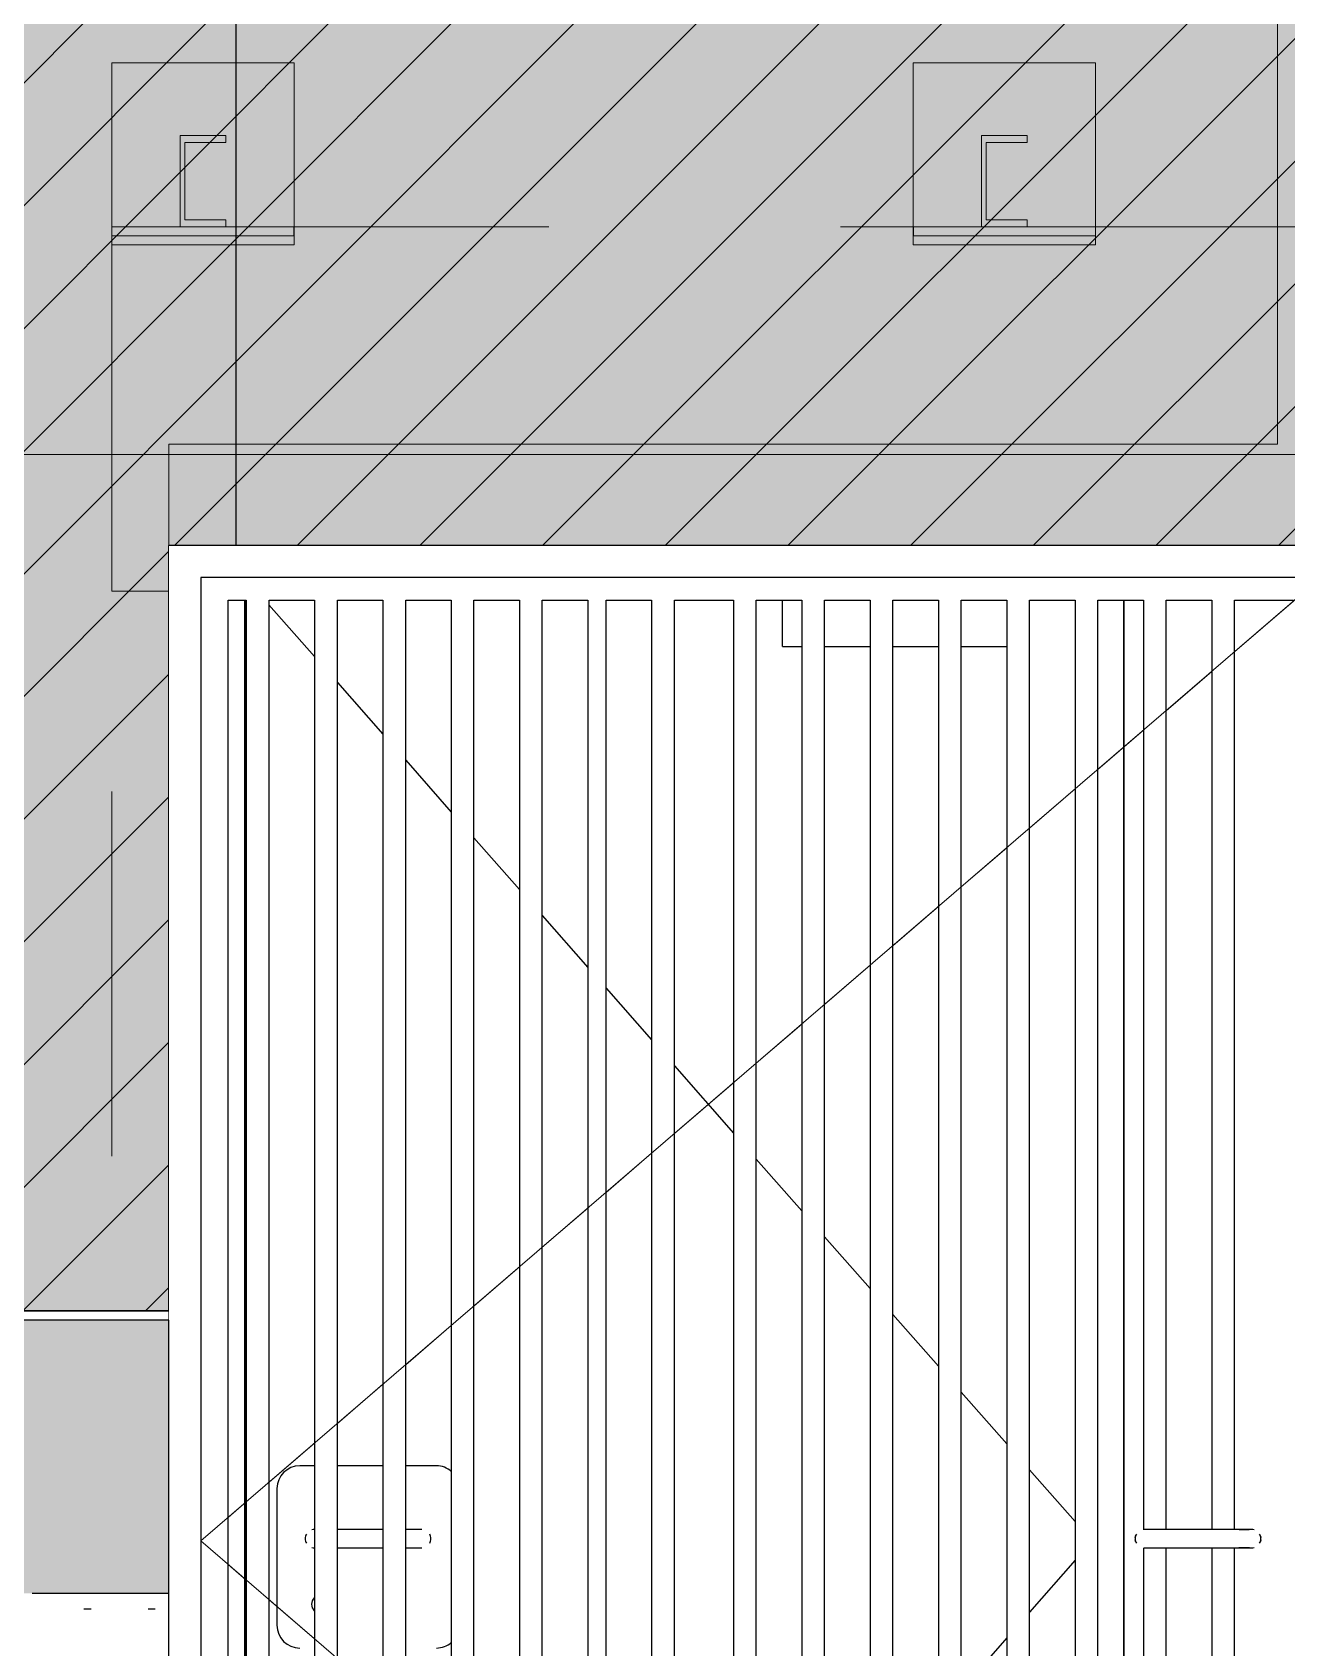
# Model space of a CAD drawing. Header units: millimetres. Extents: x 652937 to 1670132, y 1473552 to 2851037.
# Drawn here: x 832347 to 833724, y 1514261 to 1516034 of the extents above; entities that cross this region are included whole.
import ezdxf
from ezdxf.enums import TextEntityAlignment as Align
from ezdxf.xclip import XClip

# ---------------------------------------------------------------- set-up
doc = ezdxf.new("R2010")
doc.units = ezdxf.units.MM
doc.header["$XCLIPFRAME"] = 0
for name, pattern in [('HIDDEN', [0.375, 0.25, -0.125]), ('TA_GL_005.00000', [13.75, 5, -1.25, 1.25, -1.25, 5]), ('XKITLINE00', [0]), ('XKITLINE02', [4, 2, -2])]:
    doc.linetypes.add(name, pattern=pattern)
for name, color, linetype in [('000 - 0_HIDE_OBJ_FRAMING_DEF_SUB_1', 1, 'Continuous'), ('000 - 0_SYM_DWG_GRID-BUBBLE_MAIN_COLOR_1', 3, 'Continuous'), ('000 - 0_SYM_DWG_GRIDLINE_MAIN_COLOR_251', 251, 'Continuous'), ('000 - CONCRETE_COL_WIPEOUT_', 250, 'Continuous'), ('000 - CONCRETE_WALL_MAIN_COLOR_2', 1, 'Continuous'), ('000 - H A T C H', 9, 'Continuous')]:
    doc.layers.add(name, color=color, linetype=linetype)
for name, color, linetype, lineweight in [('A-230-M_FLOOR', 2, 'Continuous', 25), ('Part', 2, 'Continuous', 0), ('Vertical Circulation', 7, 'Continuous', 9)]:
    doc.layers.add(name, color=color, linetype=linetype, lineweight=lineweight)
doc.styles.add('Arial', font='arial.ttf')
doc.styles.add('TA', font='', dxfattribs={"height": 4.5})
doc.styles.get('TA').set_extended_font_data('Cordia New')
pattern_1 = [(0, (12873.17, 0), (35.282, 70.564), [7.823, -62.741])]

# ---------------------------------------------------------------- blocks, each defined once
blk = doc.blocks.new('*U6169')
at = {"layer": '000 - 0_SYM_DWG_GRIDLINE_MAIN_COLOR_251', "linetype": 'ByBlock', "ltscale": 5}
blk.add_line((16, 0), (-308.662, 0), dxfattribs=at)
at = {"style": 'TA', "flags": 1}
blk.add_attdef('LOCATION', (6, -6), '', height=4.5, rotation=270, dxfattribs=at)
at = {"layer": '000 - 0_SYM_DWG_GRID-BUBBLE_MAIN_COLOR_1', "style": 'Arial'}
blk.add_attdef('GRID-HEAD', text='', height=4, rotation=90, dxfattribs=at).set_placement((50, 0), align=Align.MIDDLE_CENTER)
blk = doc.blocks.new('*U6164')
at = {"layer": '000 - 0_SYM_DWG_GRIDLINE_MAIN_COLOR_251', "linetype": 'ByBlock', "ltscale": 5}
blk.add_line((200, 0), (-30071, 0), dxfattribs=at)
at = {"style": 'TA', "flags": 1}
blk.add_attdef('LOCATION', (6, -6), '', height=4.5, rotation=270, dxfattribs=at)
blk = doc.blocks.new('W-1-PP18-ST_ENT3_REV02_20260413-044638_PP18_ENT3_ELE2-DIMS-2')
at = {"color": 6, "linetype": 'TA_GL_005.00000', "rotation": 180}
blk.add_blockref('*U6164', (-7244, 102450), dxfattribs=at)
at = {"layer": '000 - 0_SYM_DWG_GRIDLINE_MAIN_COLOR_251', "color": 6, "xscale": 50, "yscale": 50, "zscale": 50, "rotation": 270}
blk.add_blockref('*U6169', (9900, 100920), dxfattribs=at)
blk = doc.blocks.new('*A24081899')
at = {"layer": 'Part', "linetype": 'XKITLINE02', "lineweight": 0}
for p, q in [((737.552741, 13.218115), (736.552735, 13.218115)), ((736.552735, 13.168115), (736.552735, 13.218115)), ((736.552741, 13.168115), (736.552741, 13.218115)), ((737.552735, 13.218115), (737.552741, 13.218115)), ((737.552735, 13.168115), (737.552735, 13.218115)), ((737.552741, 13.218115), (737.552741, 13.168115)), ((737.552741, 13.168115), (736.552735, 13.168115)), ((737.552741, 13.168115), (737.552735, 13.168115))]:
    blk.add_line(p, q, dxfattribs=at)
blk = doc.blocks.new('*A24091900')
at = {"layer": 'Part', "linetype": 'XKITLINE02', "lineweight": 0}
for p, q in [((733.152741, 13.218115), (732.152735, 13.218115)), ((732.152735, 13.168115), (732.152735, 13.218115)), ((732.152741, 13.168115), (732.152741, 13.218115)), ((733.152735, 13.218115), (733.152741, 13.218115)), ((733.152735, 13.168115), (733.152735, 13.218115)), ((733.152741, 13.218115), (733.152741, 13.168115)), ((733.152741, 13.168115), (732.152735, 13.168115)), ((733.152741, 13.168115), (733.152735, 13.168115))]:
    blk.add_line(p, q, dxfattribs=at)
blk = doc.blocks.new('*A24101901')
at = {"layer": 'Part', "linetype": 'XKITLINE02', "lineweight": 0}
for p, q in [((732.152667, 11.218115), (732.152667, 13.218115)), ((732.152667, 13.218115), (732.152673, 13.218115)), ((738.552682, 13.218115), (732.152667, 13.218115)), ((732.152673, 13.218115), (732.152673, 11.218115)), ((739.209204, 13.218115), (738.652682, 13.218115)), ((739.209197, 11.218115), (739.209197, 13.218115)), ((739.209204, 11.218115), (739.209204, 13.218115)), ((732.152673, 11.218115), (732.152667, 11.218115)), ((732.465734, 11.218115), (732.152667, 11.218115)), ((739.209204, 11.218115), (738.965734, 11.218115))]:
    blk.add_line(p, q, dxfattribs=at)
at = {"layer": 'Part', "linetype": 'XKITLINE00', "lineweight": 0}
for p, q in [((738.652682, 13.218115), (738.552682, 13.218115)), ((738.965734, 11.218115), (732.465734, 11.218115))]:
    blk.add_line(p, q, dxfattribs=at)
blk = doc.blocks.new('15')
at = {"layer": 'Part', "color": 251, "linetype": 'HIDDEN', "lineweight": 0, "ltscale": 5}
for p, q in [((663597.0429, 1524497.0862), (663596.8429, 1524497.0862)), ((663596.8429, 1524497.0862), (663596.8429, 1524496.8862)), ((663596.8429, 1524496.8862), (663596.8429, 1524497.0862)), ((663597.0429, 1524496.8862), (663597.0429, 1524497.0862)), ((663597.0429, 1524496.8862), (663597.0429, 1524497.0862)), ((663597.9229, 1524497.0862), (663597.7229, 1524497.0862)), ((663597.7229, 1524497.0862), (663597.7229, 1524496.8862)), ((663597.7229, 1524496.8862), (663597.7229, 1524497.0862)), ((663597.9229, 1524496.8862), (663597.9229, 1524497.0862)), ((663597.9229, 1524496.8862), (663597.9229, 1524497.0862)), ((663596.9179, 1524497.0062), (663596.9679, 1524497.0062)), ((663596.9179, 1524496.9062), (663596.9179, 1524497.0062)), ((663596.9179, 1524496.9062), (663596.9179, 1524497.0062)), ((663596.9679, 1524496.9987), (663596.9229, 1524496.9987)), ((663596.9229, 1524496.9137), (663596.9229, 1524496.9987)), ((663596.9229, 1524496.9137), (663596.9229, 1524496.9987)), ((663596.9679, 1524497.0062), (663596.9679, 1524496.9987)), ((663596.9679, 1524496.9987), (663596.9679, 1524497.0062)), ((663597.7979, 1524497.0062), (663597.8479, 1524497.0062)), ((663597.7979, 1524496.9062), (663597.7979, 1524497.0062)), ((663597.7979, 1524496.9062), (663597.7979, 1524497.0062)), ((663597.8479, 1524496.9987), (663597.8029, 1524496.9987)), ((663597.8029, 1524496.9137), (663597.8029, 1524496.9987)), ((663597.8029, 1524496.9137), (663597.8029, 1524496.9987)), ((663597.8479, 1524497.0062), (663597.8479, 1524496.9987)), ((663597.8479, 1524496.9987), (663597.8479, 1524497.0062))]:
    blk.add_line(p, q, dxfattribs=at)
at = {"layer": 'Part', "linetype": 'XKITLINE02', "lineweight": 0}
for p, q in [((663596.9679, 1524496.9062), (663596.9179, 1524496.9062)), ((663596.9229, 1524496.9137), (663596.9679, 1524496.9137)), ((663596.9679, 1524496.9137), (663596.9679, 1524496.9062)), ((663596.9679, 1524496.9062), (663596.9679, 1524496.9137)), ((663597.8479, 1524496.9062), (663597.7979, 1524496.9062)), ((663597.8029, 1524496.9137), (663597.8479, 1524496.9137)), ((663597.8479, 1524496.9137), (663597.8479, 1524496.9062)), ((663597.8479, 1524496.9062), (663597.8479, 1524496.9137)), ((663596.8429, 1524496.8862), (663597.0429, 1524496.8862)), ((663597.7229, 1524496.8862), (663597.9229, 1524496.8862)), ((663596.9055, 1524496.0208), (663596.9055, 1524496.6674)), ((663598.1229, 1524496.6674), (663598.1229, 1524496.6674))]:
    blk.add_line(p, q, dxfattribs=at)
at = {"layer": 'Part', "linetype": 'XKITLINE00', "lineweight": 0}
for p, q in [((663596.9055, 1524496.6674), (663596.9055, 1524496.6674)), ((663596.9055, 1524496.6674), (663596.9055, 1524496.0208)), ((663598.1229, 1524496.6674), (663596.9055, 1524496.6674)), ((663598.1229, 1524496.6674), (663598.1229, 1524496.6674))]:
    blk.add_line(p, q, dxfattribs=at)
at = {"layer": 'Part', "color": 253, "linetype": 'XKITLINE00', "lineweight": 0}
blk.add_lwpolyline([(663596.6429, 1524496.0208), (663596.6429, 1524498.6862), (663598.1229, 1524498.6862), (663598.1229, 1524496.6674)], dxfattribs=at)
at = {"lineweight": 0, "xscale": 0.2, "yscale": 0.2, "zscale": 0.2}
for name in ['*A24091900', '*A24101901', '*A24081899']:
    blk.add_blockref(name, (663450.4123, 1524494.2626), dxfattribs=at)
blk = doc.blocks.new('W-1-PP18-ST_ENT3_REV02_20260413-214324_PP18_ENT3_SE_ELE4-1')
at = {"layer": 'A-230-M_FLOOR', "color": 3, "lineweight": 9}
blk.add_lwpolyline([(-6890, 97770), (-6890, 102450), (4915, 102450), (4915, 103500), (20210, 103500)], dxfattribs=at)
at = {"layer": 'Vertical Circulation', "color": 4, "xscale": 1000, "yscale": 1000, "zscale": 1000}
blk.add_blockref('15', (-663587079.2, -1524393156.2), dxfattribs=at)
blk = doc.blocks.new('*A40344558')
at = {"layer": 'Part', "linetype": 'XKITLINE00', "lineweight": 0}
for p, q in [((66.765186, -119.164109), (66.765186, -109.070099)), ((66.765337, -109.070099), (66.765337, -119.164109)), ((60.678239, -123.970099), (60.678239, -119.164109)), ((60.678239, -119.164109), (66.765186, -119.164109)), ((60.678393, -123.970099), (60.678393, -119.164109)), ((66.765337, -119.164109), (66.765186, -119.164109)), ((59.365186, -123.970099), (60.678393, -123.970099))]:
    blk.add_line(p, q, dxfattribs=at)
blk = doc.blocks.new('*A43014825')
at = {"layer": 'Part', "linetype": 'XKITLINE02', "lineweight": 0}
for p, q in [((60.365341, -109.070099), (60.365341, -123.970099)), ((60.365541, -109.070099), (60.365541, -123.970099))]:
    blk.add_line(p, q, dxfattribs=at)
at = {"layer": 'Part', "linetype": 'XKITLINE00', "lineweight": 0}
for p, q in [((60.365341, -123.970099), (60.365341, -130.970099)), ((60.365541, -123.970099), (60.365541, -130.970099))]:
    blk.add_line(p, q, dxfattribs=at)
blk = doc.blocks.new('*A43664890')
at = {"layer": 'Part', "linetype": 'XKITLINE02', "lineweight": 0}
for p, q in [((60.365341, -119.970099), (60.365341, -117.970099)), ((60.365341, -117.970099), (60.365541, -117.970099)), ((60.365341, -117.970099), (66.765362, -117.970099)), ((60.365541, -117.970099), (60.365541, -119.970099)), ((66.865186, -117.970099), (67.422072, -117.970099)), ((67.421872, -119.970099), (67.421872, -117.970099)), ((67.422072, -117.970099), (67.422072, -119.970099)), ((60.365541, -119.970099), (60.365341, -119.970099)), ((60.365341, -119.970099), (60.678418, -119.970099)), ((67.422072, -119.970099), (67.178239, -119.970099))]:
    blk.add_line(p, q, dxfattribs=at)
at = {"layer": 'Part', "linetype": 'XKITLINE00', "lineweight": 0}
for p, q in [((66.765362, -117.970099), (66.865186, -117.970099)), ((60.678418, -119.970099), (67.178239, -119.970099))]:
    blk.add_line(p, q, dxfattribs=at)
blk = doc.blocks.new('*A43734897')
at = {"layer": 'Part', "linetype": 'XKITLINE02', "lineweight": 0}
for p, q in [((61.365609, -117.970099), (60.365409, -117.970099)), ((60.365409, -118.020099), (60.365409, -117.970099)), ((60.365609, -118.020099), (60.365609, -117.970099)), ((61.365409, -117.970099), (61.365609, -117.970099)), ((61.365409, -118.020099), (61.365409, -117.970099)), ((61.365609, -117.970099), (61.365609, -118.020099)), ((61.365609, -118.020099), (60.365409, -118.020099)), ((61.365609, -118.020099), (61.365409, -118.020099))]:
    blk.add_line(p, q, dxfattribs=at)
blk = doc.blocks.new('*A43744898')
at = {"layer": 'Part', "linetype": 'XKITLINE02', "lineweight": 0}
for p, q in [((65.765609, -117.970099), (64.765409, -117.970099)), ((64.765409, -118.020099), (64.765409, -117.970099)), ((64.765609, -118.020099), (64.765609, -117.970099)), ((65.765409, -117.970099), (65.765609, -117.970099)), ((65.765409, -118.020099), (65.765409, -117.970099)), ((65.765609, -117.970099), (65.765609, -118.020099)), ((65.765609, -118.020099), (64.765409, -118.020099)), ((65.765609, -118.020099), (65.765409, -118.020099))]:
    blk.add_line(p, q, dxfattribs=at)
blk = doc.blocks.new('*A43754899')
at = {"layer": 'Part', "linetype": 'XKITLINE02', "lineweight": 0}
for p, q in [((61.365369, -117.070099), (60.365357, -117.070099)), ((60.365357, -117.070099), (60.365357, -118.070099)), ((60.365369, -118.070099), (60.365369, -117.070099)), ((61.365357, -118.070099), (61.365357, -117.070099)), ((61.365369, -118.070099), (61.365369, -117.070099)), ((60.365357, -118.070099), (61.365369, -118.070099))]:
    blk.add_line(p, q, dxfattribs=at)
blk = doc.blocks.new('*A43764900')
at = {"layer": 'Part', "linetype": 'XKITLINE02', "lineweight": 0}
for p, q in [((65.765369, -117.070099), (64.765357, -117.070099)), ((64.765357, -117.070099), (64.765357, -118.070099)), ((64.765369, -118.070099), (64.765369, -117.070099)), ((65.765357, -118.070099), (65.765357, -117.070099)), ((65.765369, -118.070099), (65.765369, -117.070099)), ((64.765357, -118.070099), (65.765369, -118.070099))]:
    blk.add_line(p, q, dxfattribs=at)
blk = doc.blocks.new('*A43774901')
at = {"layer": 'Part', "linetype": 'XKITLINE02', "lineweight": 0}
for p, q in [((60.740384, -117.470099), (60.990524, -117.470099)), ((60.740384, -117.970099), (60.740384, -117.470099)), ((60.740524, -117.970099), (60.740524, -117.470099)), ((60.990524, -117.507599), (60.765384, -117.507599)), ((60.765384, -117.932599), (60.765384, -117.507599)), ((60.765524, -117.932599), (60.765524, -117.507599)), ((60.990384, -117.507599), (60.990384, -117.470099)), ((60.990524, -117.470099), (60.990524, -117.507599)), ((60.990524, -117.970099), (60.740384, -117.970099)), ((60.765384, -117.932599), (60.990524, -117.932599)), ((60.990384, -117.970099), (60.990384, -117.932599)), ((60.990524, -117.932599), (60.990524, -117.970099))]:
    blk.add_line(p, q, dxfattribs=at)
blk = doc.blocks.new('*A43784902')
at = {"layer": 'Part', "linetype": 'XKITLINE02', "lineweight": 0}
for p, q in [((65.140384, -117.470099), (65.390524, -117.470099)), ((65.140384, -117.970099), (65.140384, -117.470099)), ((65.140524, -117.970099), (65.140524, -117.470099)), ((65.390524, -117.507599), (65.165384, -117.507599)), ((65.165384, -117.932599), (65.165384, -117.507599)), ((65.165524, -117.932599), (65.165524, -117.507599)), ((65.390384, -117.507599), (65.390384, -117.470099)), ((65.390524, -117.470099), (65.390524, -117.507599)), ((65.390524, -117.970099), (65.140384, -117.970099)), ((65.165384, -117.932599), (65.390524, -117.932599)), ((65.390384, -117.970099), (65.390384, -117.932599)), ((65.390524, -117.932599), (65.390524, -117.970099))]:
    blk.add_line(p, q, dxfattribs=at)
blk = doc.blocks.new('W-1-PP18-ST_ENT3_REV02_20260413-214457_PP18_ENT3_SE_ELE4-2')
at = {"lineweight": 0, "xscale": 200, "yscale": 200, "zscale": 200}
for name in ['*A40344558', '*A43014825', '*A43754899', '*A43764900', '*A43774901', '*A43784902', '*A43664890', '*A43734897', '*A43744898']:
    blk.add_blockref(name, (-2309.3778, 127344.0198), dxfattribs=at)
blk = doc.blocks.new('*U7583')
blk.add_wipeout([(3262.6, -11470), (3262.6, -12310), (3000, -12310), (3000, -8620), (0, -8620), (0, 0), (7480, 0), (7480, -9340), (13872, -9340), (13872, -12310), (4562.6, -12310), (4562.6, -11470)])
at = {"layer": '000 - H A T C H'}
h = blk.add_hatch(dxfattribs=at)
h.set_pattern_fill('AR-CONC', color=8, scale=0.05)
h.paths.add_polyline_path([(7480, 0), (0, 0), (0, -8620), (3000, -8620), (3000, -12310), (3262.6, -12310), (3262.6, -11470), (4562.6, -11470), (4562.6, -12310), (13872, -12310), (13872, -9340), (7480, -9340)])
at = {"layer": '000 - CONCRETE_COL_WIPEOUT_', "color": 0}
blk.add_lwpolyline([(3262.6, -11470), (3262.6, -12310), (3000, -12310), (3000, -8620), (0, -8620), (0, 0), (7480, 0), (7480, -9340), (13872, -9340), (13872, -12310), (4562.6, -12310), (4562.6, -11470)], close=True, dxfattribs=at)
blk = doc.blocks.new('A$Ccc5d2e7b')
at = {"layer": '000 - CONCRETE_WALL_MAIN_COLOR_2'}
blk.add_blockref('*U7583', (0, 0), dxfattribs=at)
at = {"layer": '000 - H A T C H'}
h = blk.add_hatch(dxfattribs=at)
h.set_pattern_fill('ANSI31', color=1, scale=30)
h.set_pattern_definition([(45, (-88709.82, -145266.49), (-67.35192, 67.35192), [])])
h.paths.add_polyline_path([(4562.6, -11470), (4562.6, -12310), (13872, -12310), (13872, -9340), (7480, -9340), (7480, 0), (0, 0), (0, -8620), (3000, -8620), (3000, -12310), (3262.6, -12310), (3262.6, -11470)])
at = {"color": 6}
blk.add_lwpolyline([(0, 0), (0, -8620), (3000, -8620), (3000, -12310), (3262.7, -12310), (3262.6, -11470), (4562.6, -11470), (4562.6, -12310), (13872, -12310), (13872, -9340), (7480, -9340), (7480, 0)], close=True, dxfattribs=at)
blk = doc.blocks.new('DPA_DR-SG-SW-MESH - D36_1300x2150 mm-22632949-ENT 3 ELE-4 Sheet')
at = {"layer": '000 - 0_HIDE_OBJ_FRAMING_DEF_SUB_1', "lineweight": 9}
for p, q in [((193074.8, 103400), (191774.8, 103400)), ((193039.8, 103365), (191809.8, 102307.5)), ((191809.8, 103365), (191809.8, 101250)), ((191809.8, 103365), (193039.8, 103365)), ((193009.8, 103339.2), (192944.8, 103283.3)), ((192919.8, 103261.8), (192869.8, 103218.8)), ((192844.8, 103197.3), (192794.8, 103154.4)), ((192769.8, 103132.9), (192719.8, 103089.9)), ((192694.8, 103068.4), (192644.8, 103025.4)), ((192619.8, 103003.9), (192569.8, 102960.9)), ((192544.8, 102939.4), (192494.8, 102896.4)), ((192469.8, 102874.9), (192419.8, 102832)), ((192394.8, 102810.5), (192329.8, 102754.6)), ((192304.8, 102733.1), (192254.8, 102690.1)), ((192234.8, 102672.9), (192184.8, 102629.9)), ((192159.8, 102608.4), (192109.8, 102565.4)), ((192084.8, 102543.9), (192034.8, 102500.9)), ((192009.8, 102479.5), (191959.8, 102436.5)), ((191934.8, 102415), (191884.8, 102372)), ((191859.8, 102350.5), (191839.8, 102333.3)), ((191809.8, 102307.5), (193039.8, 101250)), ((191839.8, 102281.7), (191859.8, 102264.5)), ((191884.8, 102243), (191934.8, 102200))]:
    blk.add_line(p, q, dxfattribs=at)
at = {"layer": '000 - 0_HIDE_OBJ_FRAMING_DEF_SUB_1'}
for p, q in [((191809.8, 103365), (191809.8, 101260)), ((193039.8, 103365), (191809.8, 103365)), ((191839.8, 101275), (191839.8, 103340)), ((191839.8, 103340), (191859.8, 103340)), ((191859.8, 103340), (191859.8, 101275)), ((191884.8, 101275), (191884.8, 103340)), ((191884.8, 103340), (191934.8, 103340)), ((191934.8, 103340), (191934.8, 101275)), ((191959.8, 101275), (191959.8, 103340)), ((191959.8, 103340), (192009.8, 103340)), ((192009.8, 103340), (192009.8, 101275)), ((192034.8, 101275), (192034.8, 103340)), ((192034.8, 103340), (192084.8, 103340)), ((192084.8, 103340), (192084.8, 101275)), ((192109.8, 101275), (192109.8, 103340)), ((192109.8, 103340), (192159.8, 103340)), ((192159.8, 103340), (192159.8, 101275)), ((192184.8, 101275), (192184.8, 103340)), ((192184.8, 103340), (192234.8, 103340)), ((192234.8, 103340), (192234.8, 101275)), ((192254.8, 101275), (192254.8, 103340)), ((192254.8, 103340), (192304.8, 103340)), ((192304.8, 103340), (192304.8, 101275)), ((192329.8, 101275), (192329.8, 103340)), ((192329.8, 103340), (192394.8, 103340)), ((192394.8, 103340), (192394.8, 101275)), ((192419.8, 101275), (192419.8, 103340)), ((192419.8, 103340), (192469.8, 103340)), ((192469.8, 103340), (192469.8, 101275)), ((192494.8, 101275), (192494.8, 103340)), ((192494.8, 103340), (192544.8, 103340)), ((192544.8, 103340), (192544.8, 101275)), ((192569.8, 101275), (192569.8, 103340)), ((192569.8, 103340), (192619.8, 103340)), ((192619.8, 103340), (192619.8, 101275)), ((192644.8, 101275), (192644.8, 103340)), ((192644.8, 103340), (192694.8, 103340)), ((192694.8, 103340), (192694.8, 101275)), ((192719.8, 101275), (192719.8, 103340)), ((192719.8, 103340), (192769.8, 103340)), ((192769.8, 103340), (192769.8, 101275)), ((192794.8, 101275), (192794.8, 103340)), ((192794.8, 103340), (192844.8, 103340)), ((192844.8, 103340), (192844.8, 102319.9)), ((192869.8, 102320), (192869.8, 103340)), ((192869.8, 103340), (192919.8, 103340)), ((192919.8, 103340), (192919.8, 102319.7)), ((192944.8, 102320), (192944.8, 103340)), ((192944.8, 103340), (193009.8, 103340)), ((192948.8, 102320), (192860.8, 102320)), ((192844.8, 102300.1), (192844.8, 101275)), ((192860.8, 102300), (192948.8, 102300)), ((192869.8, 101275), (192869.8, 102300)), ((192919.8, 102300.3), (192919.8, 101275)), ((192944.8, 101275), (192944.8, 102300))]:
    blk.add_line(p, q, dxfattribs=at)
at = {"layer": '000 - 0_HIDE_OBJ_FRAMING_DEF_SUB_1', "flags": 128}
for points in [[(192835.9, 102311.2), (192835.9, 102311.6), (192836, 102312), (192836.1, 102312.4), (192836.2, 102312.8), (192836.3, 102313.1), (192836.4, 102313.5), (192836.6, 102313.9)], [(192836.5, 102306.4), (192836.3, 102306.8), (192836.2, 102307.1), (192836.1, 102307.5), (192836, 102307.9), (192835.9, 102308.3), (192835.9, 102308.7)], [(192860.8, 102320), (192860.2, 102320), (192859.6, 102320), (192859, 102320), (192858.4, 102320), (192857.8, 102320), (192857.2, 102320), (192856.6, 102320), (192856.1, 102320), (192855.5, 102320), (192855, 102320), (192854.4, 102320), (192853.9, 102320), (192853.3, 102320), (192852.8, 102320), (192852.3, 102320), (192851.8, 102320), (192851.4, 102320), (192850.9, 102320), (192850.5, 102320), (192850, 102320), (192849.6, 102320), (192849.2, 102320), (192848.9, 102320), (192848.5, 102320), (192848.2, 102320), (192847.9, 102320), (192847.6, 102320), (192847.3, 102320), (192847, 102320), (192846.8, 102320), (192846.6, 102320), (192846.4, 102320), (192846.3, 102320), (192846.1, 102320), (192846, 102320), (192845.9, 102320), (192845.9, 102320), (192845.8, 102320), (192845.8, 102320)], [(192963.8, 102320), (192963.8, 102320), (192963.7, 102320), (192963.7, 102320), (192963.6, 102320), (192963.5, 102320), (192963.4, 102320), (192963.2, 102320), (192963, 102320), (192962.8, 102320), (192962.6, 102320), (192962.4, 102320), (192962.1, 102320), (192961.8, 102320), (192961.5, 102320), (192961.2, 102320), (192960.8, 102320), (192960.5, 102320), (192960.1, 102320), (192959.7, 102320), (192959.2, 102320), (192958.8, 102320), (192958.3, 102320), (192957.9, 102320), (192957.4, 102320), (192956.9, 102320), (192956.4, 102320), (192955.9, 102320), (192955.3, 102320), (192954.8, 102320), (192954.2, 102320), (192953.7, 102320), (192953.1, 102320), (192952.5, 102320), (192951.9, 102320), (192951.3, 102320), (192950.7, 102320), (192950.2, 102320), (192949.6, 102320), (192949, 102320), (192948.8, 102320)], [(192950, 102320), (192950.6, 102320), (192951.2, 102320), (192951.8, 102320), (192952.4, 102320), (192952.9, 102320), (192953.5, 102320), (192954.1, 102320), (192954.6, 102320), (192955.2, 102320), (192955.7, 102320), (192956.2, 102320), (192956.8, 102320), (192957.3, 102320), (192957.7, 102320), (192958.2, 102320), (192958.7, 102320), (192959.1, 102320), (192959.6, 102320), (192960, 102320), (192960.4, 102320), (192960.7, 102320), (192961.1, 102320)], [(192973.7, 102308.8), (192973.7, 102308.4), (192973.6, 102308), (192973.5, 102307.6), (192973.4, 102307.2), (192973.3, 102306.9), (192973.2, 102306.5), (192973, 102306.1)], [(192973.1, 102313.6), (192973.2, 102313.2), (192973.4, 102312.9), (192973.5, 102312.5), (192973.6, 102312.1), (192973.6, 102311.7), (192973.7, 102311.3)], [(192845.8, 102300), (192845.8, 102300), (192845.8, 102300), (192845.9, 102300), (192846, 102300), (192846.1, 102300), (192846.2, 102300), (192846.4, 102300), (192846.6, 102300), (192846.8, 102300), (192847, 102300), (192847.2, 102300), (192847.5, 102300), (192847.8, 102300), (192848.1, 102300), (192848.4, 102300), (192848.8, 102300), (192849.1, 102300), (192849.5, 102300), (192849.9, 102300), (192850.3, 102300), (192850.8, 102300), (192851.2, 102300), (192851.7, 102300), (192852.2, 102300), (192852.7, 102300), (192853.2, 102300), (192853.7, 102300), (192854.3, 102300), (192854.8, 102300), (192855.4, 102300), (192855.9, 102300), (192856.5, 102300), (192857.1, 102300), (192857.7, 102300), (192858.2, 102300), (192858.8, 102300), (192859.4, 102300), (192860, 102300), (192860.6, 102300), (192860.8, 102300)], [(192948.8, 102300), (192949.4, 102300), (192950, 102300), (192950.6, 102300), (192951.2, 102300), (192951.8, 102300), (192952.4, 102300), (192952.9, 102300), (192953.5, 102300), (192954.1, 102300), (192954.6, 102300), (192955.2, 102300), (192955.7, 102300), (192956.2, 102300), (192956.8, 102300), (192957.3, 102300), (192957.7, 102300), (192958.2, 102300), (192958.7, 102300), (192959.1, 102300), (192959.6, 102300), (192960, 102300), (192960.4, 102300), (192960.7, 102300), (192961.1, 102300), (192961.4, 102300), (192961.7, 102300), (192962, 102300), (192962.3, 102300), (192962.5, 102300), (192962.8, 102300), (192963, 102300), (192963.2, 102300), (192963.3, 102300), (192963.5, 102300), (192963.6, 102300), (192963.7, 102300), (192963.7, 102300), (192963.8, 102300), (192963.8, 102300)], [(192961.2, 102300), (192960.8, 102300), (192960.5, 102300), (192960.1, 102300), (192959.7, 102300), (192959.2, 102300), (192958.8, 102300), (192958.3, 102300), (192957.9, 102300), (192957.4, 102300), (192956.9, 102300), (192956.4, 102300), (192955.9, 102300), (192955.3, 102300), (192954.8, 102300), (192954.2, 102300), (192953.7, 102300), (192953.1, 102300), (192952.5, 102300), (192951.9, 102300), (192951.3, 102300), (192950.7, 102300), (192950.2, 102300), (192949.6, 102300)]]:
    blk.add_lwpolyline(points, dxfattribs=at)
at = {"layer": '000 - 0_HIDE_OBJ_FRAMING_DEF_SUB_1'}
for centre, start, end in [((192845.8, 102310), 150, 180), ((192845.8, 102310), 150, 180), ((192845.8, 102310), 180, 210), ((192845.8, 102310), 180, 210), ((192845.8, 102310), 82.7725, 90), ((192963.8, 102310), 75, 90), ((192963.8, 102310), 75, 90), ((192963.8, 102310), 0, 30), ((192963.8, 102310), 0, 30), ((192963.8, 102310), 330, 0), ((192963.8, 102310), 330, 0), ((192845.8, 102310), 270, 277.2275), ((192963.8, 102310), 270, 285), ((192963.8, 102310), 270, 285)]:
    blk.add_arc(centre, 10, start, end, dxfattribs=at)
blk = doc.blocks.new('DPA_DR-SG-SW - D1_1000x2150 mm-23392627-ENT 3 ELE-4 Sheet')
at = {"layer": '000 - 0_HIDE_OBJ_FRAMING_DEF_SUB_1', "lineweight": 35}
blk.add_line((191858.5, 101275), (191858.5, 103340), dxfattribs=at)
at = {"layer": '000 - 0_HIDE_OBJ_FRAMING_DEF_SUB_1'}
for p, q in [((191858.5, 101275), (191858.5, 103340)), ((192448.5, 103289.4), (192448.5, 103340)), ((192823.5, 101275), (192823.5, 103340)), ((191884.7, 103335.1), (191934.8, 103278.2)), ((192448.5, 103289.4), (192469.8, 103289.4)), ((192494.8, 103289.4), (192544.8, 103289.4)), ((192569.8, 103289.4), (192619.8, 103289.4)), ((192644.8, 103289.4), (192694.8, 103289.4)), ((191959.8, 103249.8), (192009.8, 103192.9)), ((192034.8, 103164.5), (192084.8, 103107.6)), ((192109.8, 103079.2), (192159.8, 103022.4)), ((192184.8, 102993.9), (192234.8, 102937.1)), ((192254.8, 102914.3), (192304.8, 102857.5)), ((192329.8, 102829.1), (192394.8, 102755.1)), ((192419.8, 102726.7), (192469.8, 102669.9)), ((192494.8, 102641.4), (192544.8, 102584.6)), ((192569.8, 102556.2), (192619.8, 102499.3)), ((192644.8, 102470.9), (192694.8, 102414)), ((191934.8, 102390), (191918.5, 102390)), ((192009.8, 102390), (191959.8, 102390)), ((192068.5, 102390), (192034.8, 102390)), ((192719.8, 102385.6), (192769.8, 102328.7)), ((191893.5, 102365), (191893.5, 102215)), ((192009.8, 102320), (191959.8, 102320)), ((192037.5, 102320), (192034.8, 102320)), ((191959.8, 102300), (192009.8, 102300)), ((192034.8, 102300), (192037.5, 102300)), ((192769.8, 102286.3), (192719.8, 102229.4)), ((192694.8, 102201), (192644.8, 102144.1))]:
    blk.add_line(p, q, dxfattribs=at)
at = {"layer": '000 - 0_HIDE_OBJ_FRAMING_DEF_SUB_1', "flags": 128}
for points in [[(191934.8, 102320), (191934.7, 102320), (191934.6, 102320), (191934.5, 102320), (191934.5, 102320), (191934.5, 102320)], [(192052.5, 102320), (192052.5, 102320), (192052.4, 102320), (192052.4, 102320), (192052.3, 102320), (192052.2, 102320), (192052, 102320), (192051.9, 102320), (192051.7, 102320), (192051.5, 102320), (192051.3, 102320), (192051, 102320), (192050.8, 102320), (192050.5, 102320), (192050.2, 102320), (192049.8, 102320), (192049.5, 102320), (192049.1, 102320), (192048.7, 102320), (192048.3, 102320), (192047.9, 102320), (192047.5, 102320), (192047, 102320), (192046.6, 102320), (192046.1, 102320), (192045.6, 102320), (192045.1, 102320), (192044.5, 102320), (192044, 102320), (192043.5, 102320), (192042.9, 102320), (192042.3, 102320), (192041.8, 102320), (192041.2, 102320), (192040.6, 102320), (192040, 102320), (192039.4, 102320), (192038.8, 102320), (192038.2, 102320), (192037.6, 102320), (192037.5, 102320)], [(191934.5, 102300), (191934.5, 102300), (191934.5, 102300), (191934.6, 102300), (191934.7, 102300), (191934.8, 102300)], [(192037.5, 102300), (192038.1, 102300), (192038.7, 102300), (192039.3, 102300), (192039.9, 102300), (192040.4, 102300), (192041, 102300), (192041.6, 102300), (192042.2, 102300), (192042.7, 102300), (192043.3, 102300), (192043.9, 102300), (192044.4, 102300), (192044.9, 102300), (192045.4, 102300), (192045.9, 102300), (192046.4, 102300), (192046.9, 102300), (192047.4, 102300), (192047.8, 102300), (192048.2, 102300), (192048.6, 102300), (192049, 102300), (192049.4, 102300), (192049.8, 102300), (192050.1, 102300), (192050.4, 102300), (192050.7, 102300), (192051, 102300), (192051.2, 102300), (192051.4, 102300), (192051.7, 102300), (192051.8, 102300), (192052, 102300), (192052.1, 102300), (192052.2, 102300), (192052.3, 102300), (192052.4, 102300), (192052.4, 102300), (192052.5, 102300)]]:
    blk.add_lwpolyline(points, dxfattribs=at)
at = {"layer": '000 - 0_HIDE_OBJ_FRAMING_DEF_SUB_1'}
for centre, radius, start, end in [((191918.5, 102365), 25, 90, 180), ((192068.5, 102365), 25, 48.9154, 90), ((191934.5, 102310), 10, 150, 180), ((191934.5, 102310), 10, 150, 180), ((191934.5, 102310), 10, 180, 210), ((191934.5, 102310), 10, 180, 210), ((191934.5, 102310), 10, 90, 105), ((191934.5, 102310), 10, 90, 105), ((192052.5, 102310), 10, 90, 97.2275), ((192052.5, 102310), 10, 0, 30), ((192052.5, 102310), 10, 330, 0), ((191934.5, 102310), 10, 255, 270), ((191934.5, 102310), 10, 255, 270), ((192052.5, 102310), 10, 262.7725, 270), ((191941.4, 102238), 10, 135, 225), ((191918.5, 102215), 25, 180, 270), ((192068.5, 102215), 25, 270, 311.0846)]:
    blk.add_arc(centre, radius, start, end, dxfattribs=at)
blk = doc.blocks.new('C-1-PP18-AR-2341-02-C_20260414-001432_PP18_ENT3_EX_ELE4')
blk.add_wipeout([(11126.3, 102550), (11126.3, 103400), (9826.3, 103400), (9826.3, 102550), (9476.3, 102550), (9476.3, 105550), (-7090, 105550), (-7090, 101150), (20260, 101150), (20260, 102550)])
at = {"layer": '000 - 0_HIDE_OBJ_FRAMING_DEF_SUB_1'}
h = blk.add_hatch(dxfattribs=at)
h.set_pattern_fill('FP_6', color=256, style=0, pattern_type=2)
h.set_pattern_definition(pattern_1)
h.paths.add_polyline_path([(15422.4, 102250), (20109, 102250), (20109, 102550), (11126.3, 102550), (11126.3, 102250), (15336.3, 102250)])
h.paths.add_polyline_path([(9741.8, 102250), (9826.3, 102250), (9826.3, 102550), (9626.3, 102550), (9626.3, 102250), (9676.3, 102250)])
h = blk.add_hatch(dxfattribs=at)
h.set_pattern_fill('FP_19', color=256, style=0, pattern_type=2)
h.set_pattern_definition([(90, (20203.65, 101150), (-600, 4e-14), [])])
h.paths.add_polyline_path([(15422.4, 102250), (20109, 102250), (20109, 102550), (11126.3, 102550), (11126.3, 102250), (15336.3, 102250)])
h.paths.add_polyline_path([(9741.8, 102250), (9826.3, 102250), (9826.3, 102550), (9626.3, 102550), (9626.3, 102250), (9676.3, 102250)])
h = blk.add_hatch(dxfattribs=at)
h.set_pattern_fill('FP_6', color=256, style=0, pattern_type=2)
h.set_pattern_definition(pattern_1)
h.paths.add_polyline_path([(9680.6, 101150), (9683.1, 101150), (9683.8, 101155), (9826.3, 101155), (9826.3, 101350), (9676.3, 101350), (9676.8, 101150)])
h.paths.add_polyline_path([(9826.3, 101360), (9826.3, 102250), (9676.3, 102250), (9676.3, 101360), (9741.8, 101360)])
for p, q in [((10875, 103340), (10875, 101275)), ((9826.3, 102550), (9626.3, 102550)), ((9826.3, 102250), (9826.3, 102550)), ((9826.3, 102250), (9676.3, 102250)), ((9826.3, 101155), (9826.3, 102250))]:
    blk.add_line(p, q, dxfattribs=at)
for name in ['DPA_DR-SG-SW-MESH - D36_1300x2150 mm-22632949-ENT 3 ELE-4 Sheet', 'DPA_DR-SG-SW - D1_1000x2150 mm-23392627-ENT 3 ELE-4 Sheet']:
    blk.add_blockref(name, (-181948.5, 0), dxfattribs=at)

msp = doc.modelspace()

# ---------------------------------------------------------------- block references
at = {"color": 6}
msp.add_blockref('A$Ccc5d2e7b', (829234.2162, 1526940.4203), dxfattribs=at)

# ---------------------------------------------------------------- next in the draw order: block references
msp.add_blockref('W-1-PP18-ST_ENT3_REV02_20260413-044638_PP18_ENT3_ELE2-DIMS-2', (822670.5264, 1412070.4203), dxfattribs=at)

# ---------------------------------------------------------------- next in the draw order: block references
ref = msp.add_blockref('W-1-PP18-ST_ENT3_REV02_20260413-214324_PP18_ENT3_SE_ELE4-1', (822670.5264, 1412070.4203), dxfattribs=at)
XClip(ref).set_block_clipping_path([(-8921.6742467015, 100922), (26429.9241350386, 117178.2602934372)])

# ---------------------------------------------------------------- next in the draw order: block references
ref = msp.add_blockref('W-1-PP18-ST_ENT3_REV02_20260413-214457_PP18_ENT3_SE_ELE4-2', (822670.5264, 1412070.4203), dxfattribs=at)
XClip(ref).set_block_clipping_path([(-8921.6742467015, 100922), (26429.9241350386, 117178.2602934372)])

# ---------------------------------------------------------------- next in the draw order: block references
msp.add_blockref('C-1-PP18-AR-2341-02-C_20260414-001432_PP18_ENT3_EX_ELE4', (822670.5264, 1412070.4203))

doc.saveas('drawing.dxf')
